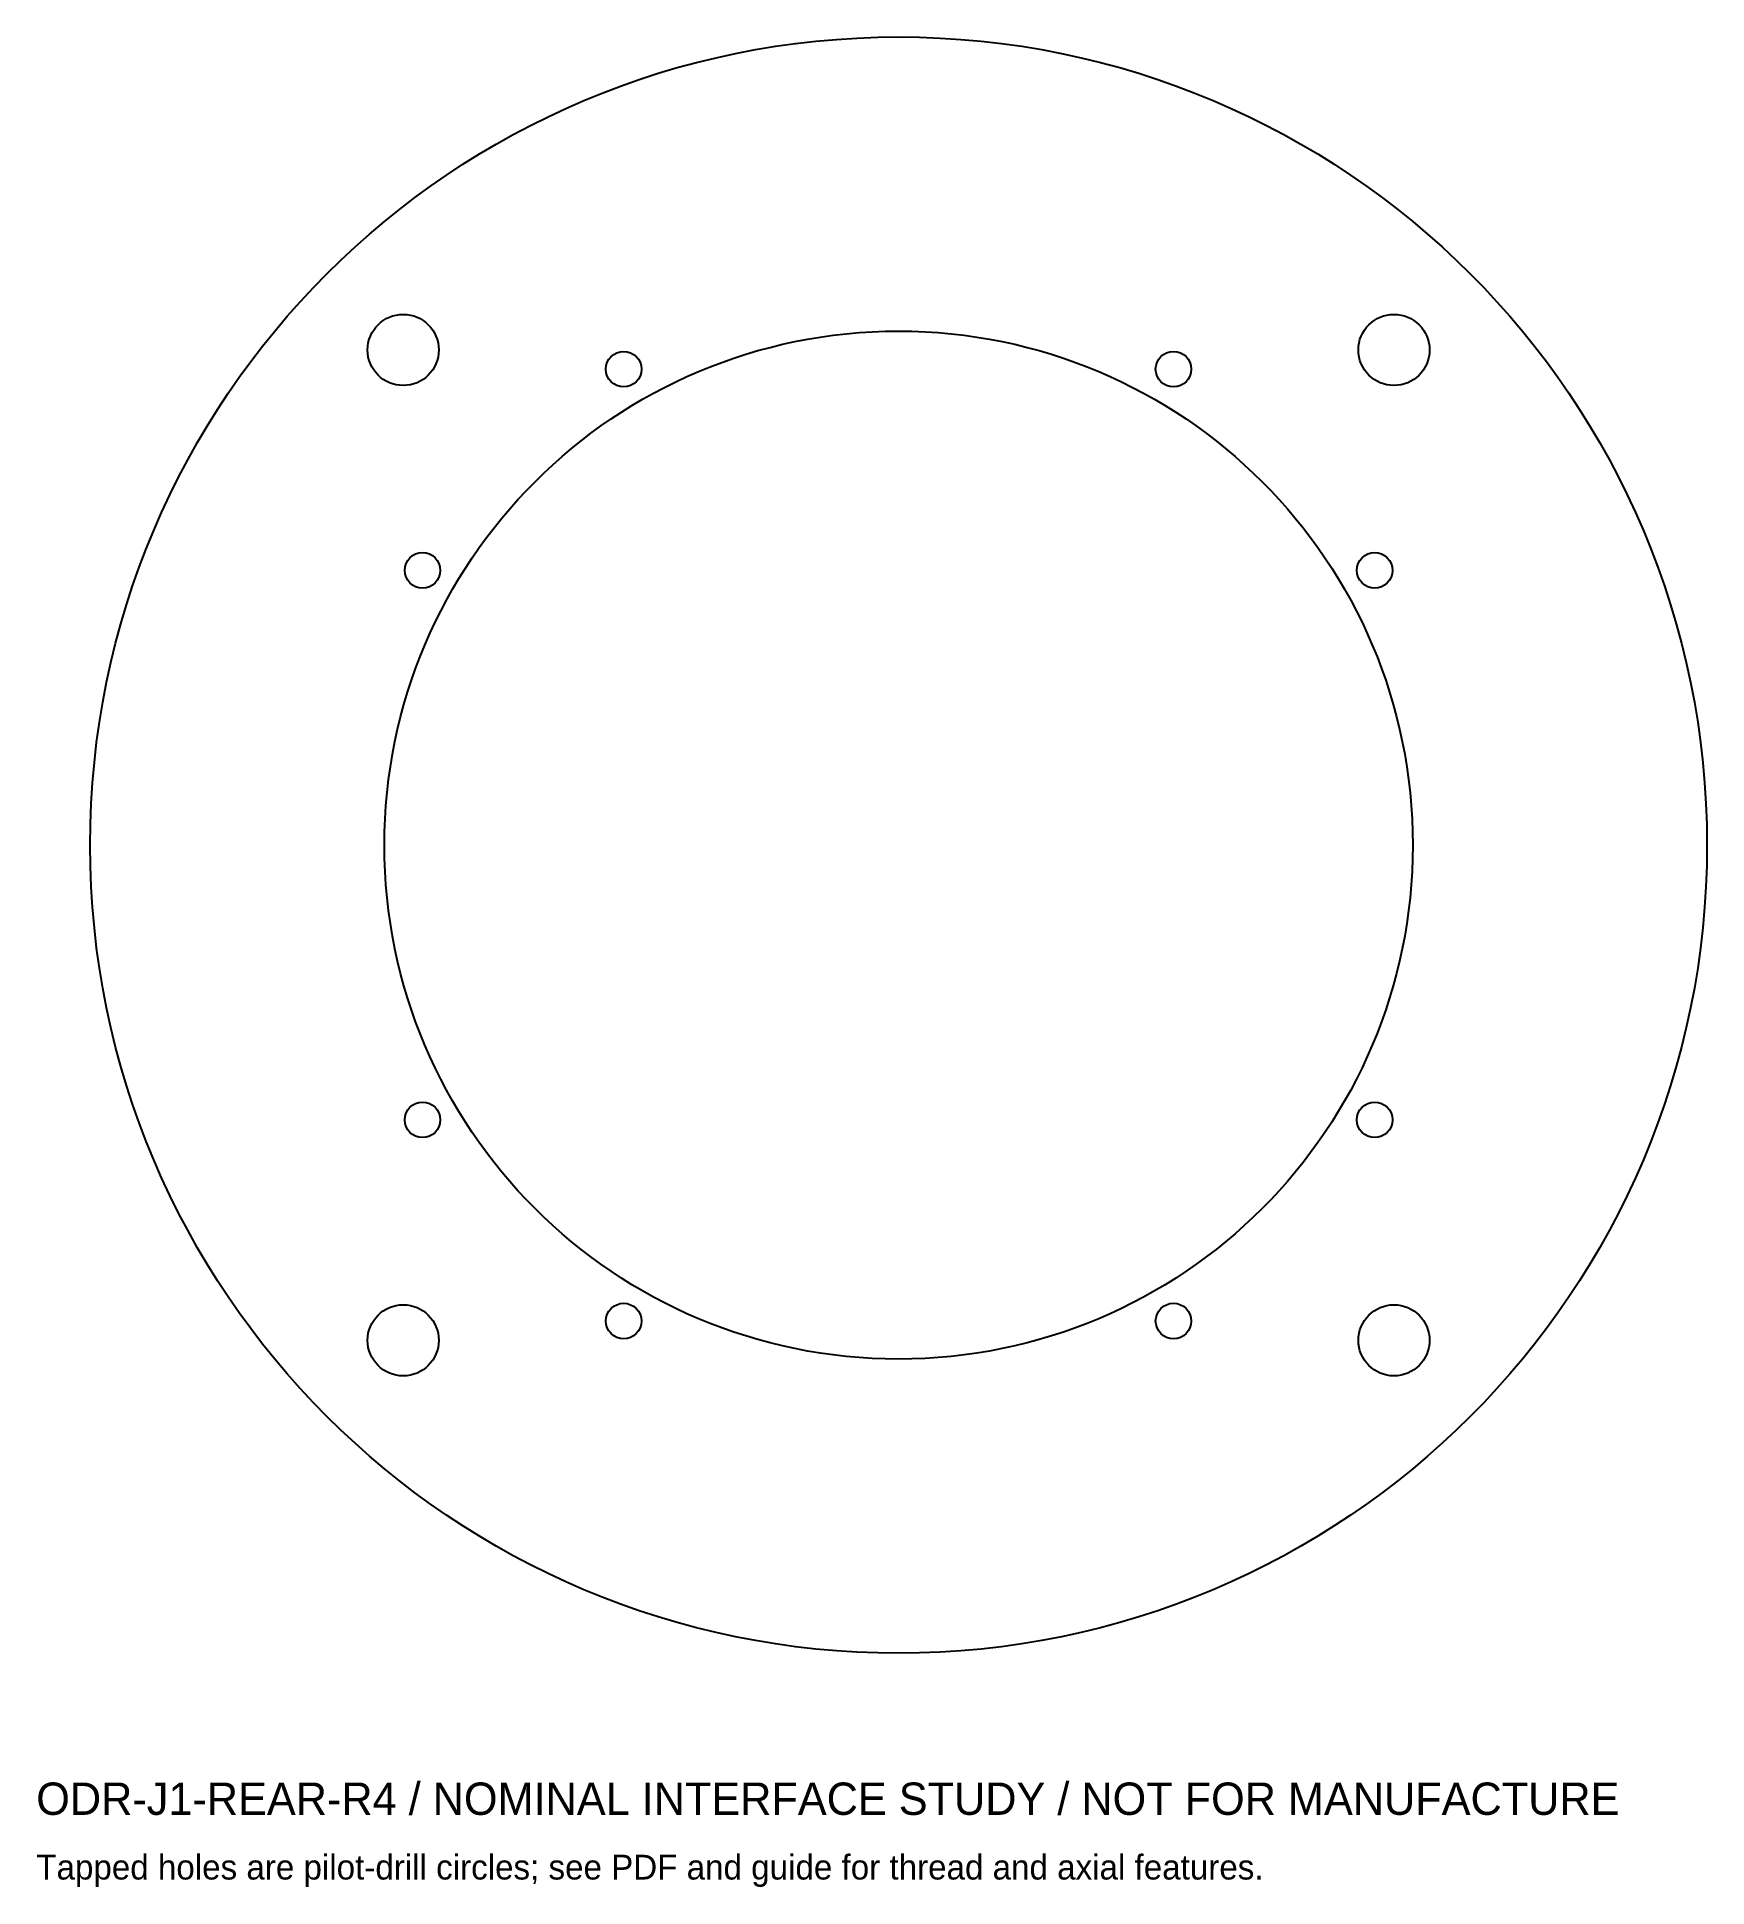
# Model space of a CAD drawing. Header units: millimetres. Extents: x -80 to 75, y -97 to 75.
import ezdxf

# ---------------------------------------------------------------- set-up
doc = ezdxf.new("R2010")
doc.units = ezdxf.units.MM
for name, color, linetype in [('BODY_CLEARANCE', 7, 'Continuous'), ('M4_TAP_DRILL', 7, 'Continuous'), ('OUTLINE', 7, 'Continuous'), ('PEDESTAL_M6_CLEARANCE', 7, 'Continuous')]:
    doc.layers.add(name, color=color, linetype=linetype)

msp = doc.modelspace()

# ---------------------------------------------------------------- linework, layer by layer
at = {"layer": 'BODY_CLEARANCE'}
msp.add_circle((0, 0), 47.7, dxfattribs=at)
at = {"layer": 'M4_TAP_DRILL'}
for centre in [(-25.5, 44.17), (25.5, 44.17), (-44.17, 25.5), (44.17, 25.5), (-44.17, -25.5), (44.17, -25.5), (-25.5, -44.17), (25.5, -44.17)]:
    msp.add_circle(centre, 1.65, dxfattribs=at)
at = {"layer": 'OUTLINE'}
msp.add_circle((0, 0), 75, dxfattribs=at)
at = {"layer": 'PEDESTAL_M6_CLEARANCE'}
for centre in [(-45.96, 45.96), (45.96, 45.96), (-45.96, -45.96), (45.96, -45.96)]:
    msp.add_circle(centre, 3.3, dxfattribs=at)

# ---------------------------------------------------------------- texts
for s, height, p in [('ODR-J1-REAR-R4 / NOMINAL INTERFACE STUDY / NOT FOR MANUFACTURE', 3, (-80, -90)), ('Tapped holes are pilot-drill circles; see PDF and guide for thread and axial features.', 2.3, (-80, -96))]:
    msp.add_text(s, height=height).set_placement(p)

doc.saveas('drawing.dxf')
